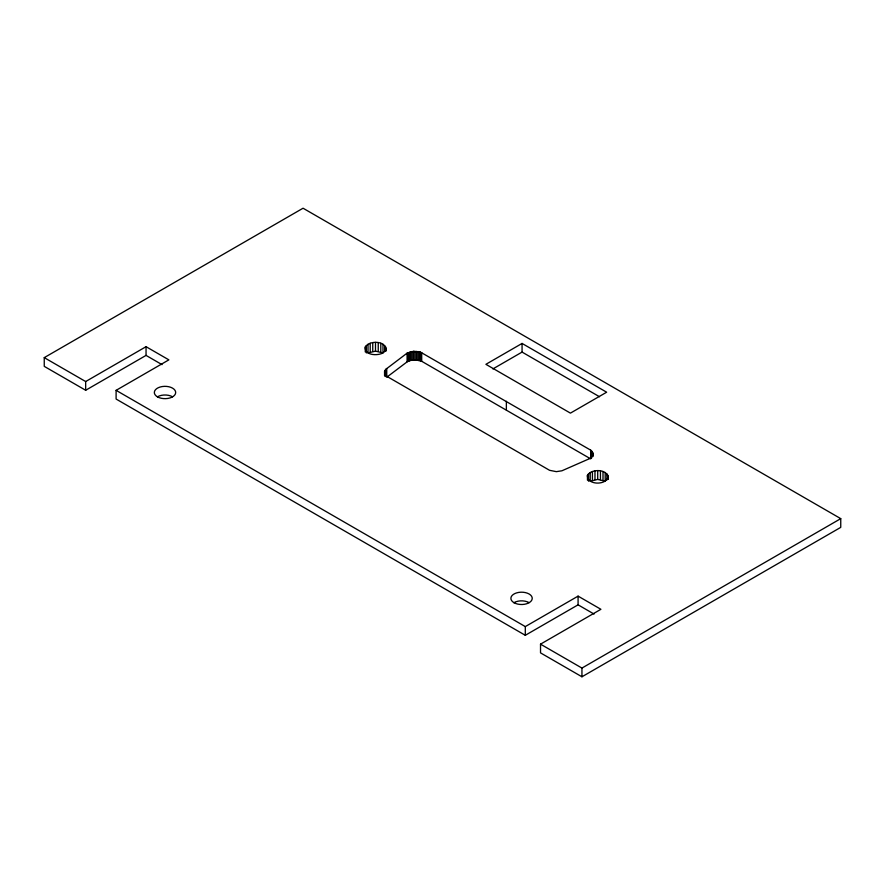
<?xml version="1.0" encoding="UTF-8"?>
<svg xmlns="http://www.w3.org/2000/svg" width="885" height="885" viewBox="0 0 885 885"><rect width="100%" height="100%" fill="white"/><g stroke="black" fill="none" stroke-linecap="round" stroke-linejoin="round"><path stroke-width="1.33" d="M594.056 614.057L578.082 604.831L525.303 635.297L116.101 399.047L116.101 390.34L525.303 626.591L578.082 596.125L600.904 609.3L540.525 644.158L540.525 652.876L581.943 676.782L840.75 527.36L840.75 518.643L303.057 208.218L44.25 357.64L44.25 366.357L85.668 390.263L146.047 355.405L162.021 364.631M85.668 390.263L85.668 381.546L146.047 346.688L168.869 359.863L116.101 390.34M146.047 355.405L146.047 346.688M365.284 351.953L365.284 346.975C369.853 339.851 387.01 340.659 386.103 351.024M366.335 352.971L366.335 345.493M368.016 344.232L368.016 352.949L375.494 351.146L382.984 352.927L385.749 350.117L386.103 348.535M370.207 351.976L370.207 343.258M372.751 351.356L372.751 342.639M375.494 351.146L375.494 342.429M378.238 351.356L378.238 342.639M380.793 351.953L380.793 343.247M382.984 344.21L382.984 352.927C377.475 356.047 364.31 355.46 365.284 346.975M384.566 375.749L384.555 371.578L385.937 369.211L407.089 353.148L413.483 351.323L420.486 352.119L590.693 450.155C594.178 452.169 593.216 457.191 589.709 458.585L561.886 470.798L556.333 471.65L549.585 470.311L386.767 376.313L384.853 374.078L384.555 371.578M384.842 375.738L384.842 370.76M384.676 351.699L384.676 345.482M385.307 376.191L385.307 369.963M385.738 350.681L385.738 346.953M385.937 376.678L385.937 369.211M386.745 375.981L386.745 368.514M386.745 377.231L407.089 361.865L407.089 353.148M407.089 361.865L408.184 361.312L408.184 352.595M408.184 361.312L409.39 360.848L409.39 352.13M409.39 360.848L410.684 360.472L410.684 351.754M410.684 360.472L412.067 360.206L412.067 351.489M412.067 360.206L413.483 360.04L413.483 351.323M413.483 360.04L414.932 359.974L414.932 351.268M590.693 450.155L590.693 458.873L421.702 361.29L416.381 360.029L416.381 351.312M417.808 360.195L417.808 351.478M419.18 360.46L419.18 351.743M420.486 360.837L420.486 352.119M421.702 361.29L421.702 352.584M506.364 409.976L506.364 401.27M492.89 368.923L522.062 352.086L522.062 343.435L606.656 392.21L570.427 413.129L485.898 364.321L522.062 343.435M525.303 635.297L525.303 626.591M578.082 604.831L578.082 596.125M581.943 676.782L581.943 668.075L840.75 518.643M587.463 480.201L587.463 475.223C592.065 468.121 609.212 468.95 608.283 479.316M588.536 481.219L588.536 473.752M590.218 472.479L590.218 481.197L597.707 479.416L605.196 481.219L605.196 472.501M591.501 458.319L591.501 450.852M592.142 456.583L592.142 451.604M592.419 480.234L592.419 471.517M592.607 456.129L592.607 452.401M592.983 456.549L592.884 453.22M594.974 479.626L594.974 470.909M597.707 479.416L597.707 470.698M600.45 479.626L600.45 470.92M603.006 480.245L603.006 471.528M606.867 479.991L606.867 473.774M607.929 478.984L607.929 475.245M587.463 475.223C586.556 485.168 606.125 485.677 608.283 476.827M414.932 359.974L416.381 360.029M522.062 352.086L599.499 396.734M44.25 357.64L85.668 381.546M540.525 644.158L581.943 668.075M157.464 396.79A10.675 6.162 0 0 1 172.553 396.79M514.019 602.641A10.675 6.162 0 0 1 529.108 602.641M157.464 396.856A10.675 6.162 0 0 0 175.318 394.091A10.675 6.162 0 0 0 162.243 386.546A10.675 6.162 0 0 0 157.464 396.856M514.019 602.707A10.675 6.162 0 0 0 531.874 599.942A10.675 6.162 0 0 0 518.798 592.397A10.675 6.162 0 0 0 514.019 602.707"/></g></svg>
